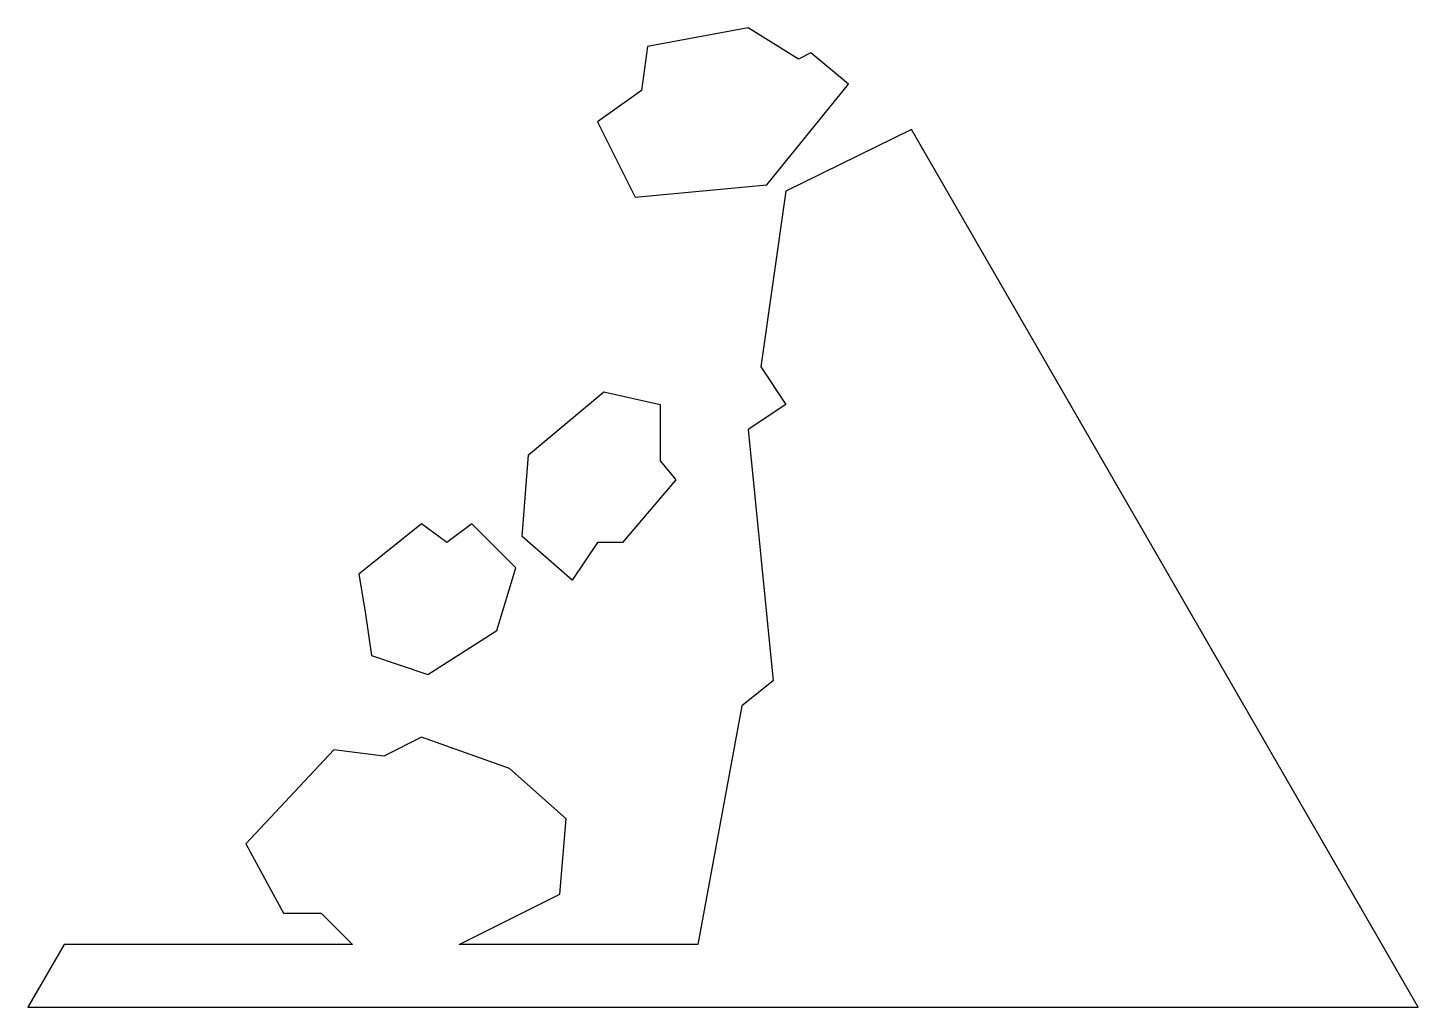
# Model space of a CAD drawing. Extents: x -277 to 277, y 100 to 490.
import ezdxf

# ---------------------------------------------------------------- set-up
doc = ezdxf.new("R2010")
doc.units = 0
doc.header["$LTSCALE"] = 25
doc.linetypes.add('AUSGEZOGEN', pattern=[0])
doc.layers.get('0').update_dxf_attribs({"linetype": 'AUSGEZOGEN'})

msp = doc.modelspace()

# ---------------------------------------------------------------- linework, layer by layer
for p, q in [((10, 490), (-30, 482.5)), ((30, 477.5), (10, 490)), ((-30, 482.5), (-32.5, 465)), ((35, 480), (30, 477.5)), ((50, 467.5), (35, 480)), ((17.5, 427.5), (50, 467.5)), ((-32.5, 465), (-50, 452.5)), ((-50, 452.5), (-35, 422.5)), ((75, 449.519), (25, 425)), ((276.7949, 100), (75, 449.519)), ((-35, 422.5), (17.5, 427.5)), ((25, 425), (15, 355)), ((15, 355), (25, 340)), ((-77.5, 320), (-47.5, 345)), ((-47.5, 345), (-25, 340)), ((-25, 340), (-25, 317.5)), ((25, 340), (10, 330)), ((10, 330), (20, 230)), ((-80, 287.5), (-77.5, 320)), ((-25, 317.5), (-18.75, 310)), ((-18.75, 310), (-40, 285)), ((-120, 292.5), (-145, 272.5)), ((-110, 285), (-120, 292.5)), ((-100, 292.5), (-110, 285)), ((-82.5, 275), (-100, 292.5)), ((-60, 270), (-80, 287.5)), ((-50, 285), (-60, 270)), ((-40, 285), (-50, 285)), ((-145, 272.5), (-142.5, 257.5)), ((-90, 250), (-82.5, 275)), ((-142.5, 257.5), (-140, 240)), ((-117.5, 232.5), (-90, 250)), ((-140, 240), (-117.5, 232.5)), ((20, 230), (7.5, 220)), ((7.5, 220), (-10, 125)), ((-120, 207.5), (-135, 200)), ((-85, 195), (-120, 207.5)), ((-155, 202.5), (-190, 165)), ((-135, 200), (-155, 202.5)), ((-62.5, 175), (-85, 195)), ((-65, 145), (-62.5, 175)), ((-190, 165), (-175, 137.5)), ((-105, 125), (-65, 145)), ((-175, 137.5), (-160, 137.5)), ((-160, 137.5), (-147.5, 125)), ((-262.3611, 125), (-276.7949, 100)), ((-147.5, 125), (-262.3611, 125)), ((-10, 125), (-105, 125)), ((-276.7949, 100), (276.7949, 100))]:
    msp.add_line(p, q)

doc.saveas('drawing.dxf')
